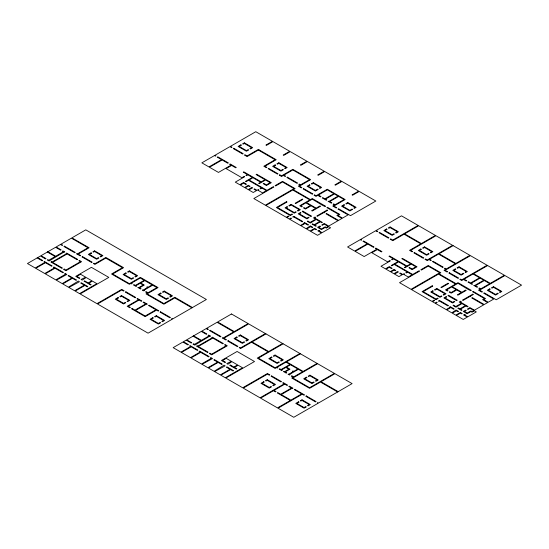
<?xml version="1.0" encoding="UTF-8"?>
<svg xmlns="http://www.w3.org/2000/svg" width="549" height="549" viewBox="0 0 549 549"><rect width="100%" height="100%" fill="white"/><g stroke="black" fill="none" stroke-linecap="round" stroke-linejoin="round"><path stroke-width="0.82" d="M258.888 149.74L247.077 156.561L244.47 155.058L245.012 154.743L247.077 155.937L258.346 149.431L276.202 159.732L264.927 166.244L266.869 167.363L266.327 167.678L263.836 166.244L275.111 159.738L258.346 150.055M144.325 290.586L143.783 290.901L142.315 290.05L143.282 289.982L147.509 287.546L146.761 287.113L147.31 286.798L148.052 287.23L152.135 284.869L144.771 280.621L140.688 282.975L144.277 285.048L139.501 287.806L141.045 288.692L140.496 289.007L137.813 287.456L138.959 287.491L143.186 285.048L140.146 283.291L135.919 285.734L136.543 286.091L136.001 286.406L133.489 284.958L134.031 284.643L135.37 285.418L144.229 280.306L140.27 278.02L131.417 283.133L132.22 283.6L131.678 283.915L130.875 283.449L129.399 284.3L111.543 273.992L122.42 267.713L105.792 258.112L94.922 264.392L93.46 263.547L94.003 263.232L94.922 263.767L105.861 257.447L123.58 267.672L112.634 273.992L129.399 283.668L140.345 277.355L158.057 287.58L147.118 293.9L163.883 303.576L174.822 297.263L192.431 307.509L191.889 307.824L174.754 297.929L163.883 304.208L146.027 293.9L147.503 293.049L145.595 291.951L146.144 291.636L148.045 292.734L156.897 287.621L152.684 285.185L143.824 290.297L144.325 290.586M290.346 400.461L277.478 407.886L260.59 398.135L273.45 390.71L275.481 391.883L276.03 391.567L273.999 390.394L284.801 384.156L286.997 385.425L287.539 385.11L283.25 382.632L282.701 382.948L284.258 383.84L260.048 397.819L243.228 388.109L267.432 374.13L269.284 375.2L269.834 374.885L267.432 373.498L242.679 387.793L225.824 378.062L254.516 361.517L237.106 351.47L221.453 360.508L224.98 362.539L225.522 362.223L222.544 360.508L226.243 358.367L231.362 361.324L226.792 363.589L227.917 364.234L231.904 361.64L237.587 364.913L233.881 367.055L230.278 364.968L229.736 365.284L236.29 369.072L236.839 368.756L234.43 367.37L238.129 365.229L242.548 367.782L225.282 377.746L220.863 375.2L230.58 369.587L232.989 370.98L233.531 370.664L226.977 366.876L226.428 367.192L230.038 369.271L220.321 374.885L214.638 371.604L225.159 365.833L224.033 365.181L214.096 371.289L208.448 368.029L218.166 362.422L221.679 364.447L222.221 364.131L214.364 359.595L213.822 359.911L217.624 362.107L207.906 367.713L202.018 364.316L212.552 358.552L210.926 357.612L210.384 357.927L211.187 358.394L201.469 364.001L190.997 357.955L200.708 352.341L208.565 356.877L209.114 356.562L199.658 351.106L199.115 351.422L200.165 352.026L190.448 357.639L181.451 352.444L191.169 346.831L197.304 350.372L197.846 350.063L190.201 345.644L189.659 345.959L190.627 346.522L180.909 352.129L173.161 347.654L182.879 342.048L187.84 344.916L188.389 344.6L183.421 341.732L186.18 340.14L191.189 343.036L191.731 342.72L186.722 339.824L201.291 331.418L206.294 334.307L206.836 333.991L201.833 331.102L206.149 328.611L207.81 329.572L208.352 329.256L206.692 328.295L217.095 322.29L233.716 331.891L223.319 337.896L222.228 337.889L225.852 339.982L226.394 339.673L223.862 338.211L248.656 323.896L265.421 333.572L240.627 347.888L239.714 347.359L239.165 347.675L240.627 348.519L251.504 342.24L268.125 351.84L257.255 358.12L275.111 368.427L276.579 367.576L277.382 368.036L277.931 367.72L277.128 367.26L285.981 362.148L289.934 364.433L281.081 369.546L279.743 368.77L279.201 369.086L281.706 370.534L282.255 370.218L281.623 369.854L285.851 367.418L288.898 369.175L284.67 371.611L283.524 371.577L286.207 373.128L286.75 372.819L285.212 371.927L289.982 369.175L286.4 367.103L290.483 364.742L297.846 368.997L293.763 371.357L293.015 370.925L292.473 371.241L293.221 371.666L288.994 374.109L288.019 374.178L289.495 375.029L290.037 374.713L289.536 374.425L298.388 369.312L302.609 371.748L293.756 376.861L291.848 375.763L291.306 376.072L293.207 377.17L291.739 378.021L309.588 388.328L320.465 382.056L337.594 391.945L338.143 391.629L321.007 381.74L334.931 373.704L352.101 383.614L318.53 403L317.885 402.63L317.343 402.945L317.981 403.316L293.77 417.288L278.027 408.202L302.238 394.223L303.954 395.211L304.496 394.903L294.827 389.316L294.278 389.632L301.689 393.908L290.888 400.146L281.246 394.58L292.047 388.342L293.008 388.267L289.357 386.16L288.808 386.469L291.505 388.026L280.704 394.264L277.842 392.61L277.3 392.926L290.888 400.777M404.599 233.867L421.364 243.543L435.426 235.425L418.667 225.749L392.782 240.688L390.181 239.186L390.723 238.87L392.782 240.057L418.118 225.433L401.497 215.832L376.161 230.463L377.719 231.362L377.177 231.678L375.612 230.779L360.748 239.357L361.716 239.92L361.173 240.236L360.206 239.673L347.572 246.968L354.647 251.058L367.281 243.763L362.985 241.279L363.534 240.97L374.047 247.036L373.505 247.352L367.83 244.079L355.196 251.373L364.165 256.548L376.799 249.26L375.317 248.402L375.859 248.086L381.946 251.6L381.404 251.916L377.348 249.569L371.838 252.753L387.573 261.839L389.811 260.542L390.36 260.857L380.992 266.265L385.46 268.845L389.406 266.567L392.123 268.324L391.581 268.633L389.248 267.288L386.009 269.161L390.353 271.666L393.942 269.367L395.76 270.424L395.218 270.732L394.134 270.108L390.895 271.981L393.921 273.731L397.579 271.467L398.409 271.947L394.47 274.047L398.931 276.621L402.177 274.754L399.679 273.313L400.221 272.997L402.719 274.438L404.002 273.697L404.544 274.013L403.81 274.438L408.264 277.012L412.134 274.774L407.681 272.201L406.363 272.963L405.814 272.647L407.132 271.892L394.209 264.426L391.766 265.84L391.217 265.524L398.094 261.55L393.626 258.97L392.171 259.807L391.629 259.499L393.084 258.654L388.973 256.287L389.522 255.971L406.905 266.011L410.721 263.808L401.806 258.661L402.348 258.346L417.014 266.814L412.114 269.641L408.923 267.802L409.465 267.487L412.114 269.017L415.922 266.814L411.263 264.124L404.942 267.775L404.4 267.459L406.363 266.327L398.643 261.866L394.752 264.11L412.676 274.459L419.031 270.794L419.58 271.103L399.542 282.673L411.036 289.316L439.722 272.75L428.227 266.114L421.392 270.06L420.85 269.744L428.227 265.483L440.813 272.75L438.98 273.814L456.157 283.73L457.99 282.666L471.296 290.352L470.754 290.668L468.009 289.344L457.99 283.298L452.163 286.66L461.86 292.26L465.648 290.078L466.197 290.394L457.935 295.156L457.392 294.847L461.318 292.576L456.747 289.941L451.168 293.159L449.233 292.047L449.782 291.732L451.168 292.535L456.205 289.625L451.621 286.976L446.577 289.886L447.963 290.689L447.421 290.997L445.493 289.886L455.608 284.046L438.431 274.129L411.585 289.632L431.96 301.394L434.108 300.152L434.657 300.468L432.502 301.71L434.952 303.123L436.64 302.149L437.189 302.465L435.501 303.439L446.159 309.595L450.207 307.255L449.7 306.96L450.242 306.644L454.201 308.929L453.652 309.245L450.756 307.57L446.708 309.904L451.772 312.834L456.013 309.979L458.477 311.4L457.935 311.715L456.37 310.809L452.321 313.15L455.814 315.167L460.288 312.45L462.217 313.561L461.675 313.87L460.405 313.143L456.356 315.476L463.232 319.449L467.274 317.109L463.486 314.92L464.749 314.474L465.298 314.79L464.818 315.064L467.823 316.794L476.299 311.901L474.432 310.823L472.016 312.216L470.884 311.558L467.11 313.74L463.274 311.42L465.662 310.158L466.211 310.473L464.461 311.482L467.199 313.06L470.884 310.933L472.016 311.585L473.883 310.508L470.013 308.277L468.023 309.423L467.48 309.108L469.862 307.557L474.432 310.192L483.69 304.846L471.749 297.956L472.298 297.64L484.232 304.537L487.67 302.554L482.592 299.617L484.424 298.56L472.565 291.711L473.108 291.402L485.515 298.56L483.676 299.617L488.212 302.238L493.798 299.013L483.69 293.173L484.232 292.857L496.214 299.775L521.55 285.144L504.922 275.55L479.586 290.174L482.42 291.807L481.878 292.123L478.502 290.174L480.272 289.151L478.831 288.321L479.373 288.005L480.814 288.843L489.77 283.668L484.348 280.539L475.393 285.713L477.561 286.962L477.012 287.271L473.78 285.405L474.851 285.398L483.806 280.223L480.128 278.103L471.172 283.277L472.511 284.046L471.968 284.361L467.988 282.062L468.537 281.747L470.63 282.961L479.586 277.787L473.005 273.992L464.049 279.16L466.719 280.704L466.176 281.019L463.507 279.475L461.736 280.498L459.822 279.393L460.364 279.077L461.736 279.866L487.073 265.242L470.452 255.642L445.109 270.273L447.579 271.693L447.03 272.009L444.024 270.273L445.795 269.25L444.491 268.495L445.033 268.18L446.337 268.935L455.293 263.767L438.534 254.084L429.572 259.258L431.315 260.26L430.773 260.576L429.03 259.574L427.259 260.597L425.008 259.293L425.55 258.977L427.259 259.965L452.596 245.334L435.975 235.741L410.638 250.365L412.58 251.49L412.031 251.799L409.547 250.365L420.815 243.859L404.057 234.183M251.572 341.567L252.121 341.89M47.9 251.73L55.689 256.225L63.368 251.792L62.401 251.229L62.943 250.914L64.837 252.012L63.91 252.101L49.101 261.001L47.296 259.958L47.838 259.643L48.806 260.199L55.14 256.541L47.351 252.039M193.605 335.851L201.394 340.346L209.08 335.913L208.105 335.35L208.654 335.041L210.548 336.132L209.622 336.228L194.813 345.122L193.001 344.079L193.55 343.763L194.511 344.319L200.852 340.661L193.063 336.166M37.167 257.92L27.45 263.534L35.198 268.001L44.915 262.395L43.947 261.839L44.49 261.523L52.134 265.936L51.592 266.251L45.457 262.71L35.74 268.317L44.744 273.512L54.454 267.905L53.404 267.294L53.953 266.986L63.403 272.441L62.861 272.75L55.003 268.221L45.286 273.827L55.765 279.88L65.482 274.267L64.672 273.8L65.214 273.484L66.841 274.425L56.307 280.189L62.195 283.593L71.912 277.979L68.11 275.79L68.659 275.474L76.51 280.011L75.968 280.319L72.454 278.295L62.744 283.908L68.385 287.168L78.329 281.054L79.454 281.706L68.934 287.477L74.609 290.757L84.326 285.151L80.724 283.064L81.266 282.756L87.826 286.537L87.277 286.853L84.869 285.466L75.158 291.073L79.571 293.626L96.837 283.655L92.417 281.102L88.718 283.243L91.127 284.636L90.585 284.945L84.024 281.163L84.567 280.848L88.176 282.927L91.875 280.793L86.2 277.513L82.206 280.114L81.087 279.462L85.651 277.197L80.531 274.246L76.833 276.38L79.818 278.103L79.269 278.418L75.741 276.38L91.402 267.342L108.812 277.396L80.12 293.935L96.974 303.666L121.727 289.378L124.122 290.764L123.58 291.073L121.727 290.002L97.516 303.981L148.065 333.168L172.276 319.189L171.631 318.818L172.18 318.509L172.818 318.873L206.39 299.493L85.781 229.853L71.926 237.854L89.096 247.764L78.157 254.084L80.682 255.546L80.14 255.861L76.517 253.768L77.608 253.768L88.012 247.764L71.384 238.17L60.98 244.168L62.641 245.129L62.099 245.444L60.438 244.483L56.122 246.975L61.131 249.864L60.582 250.179L55.579 247.29L41.01 255.704L46.027 258.593L45.478 258.908L40.468 256.012L37.709 257.605L42.678 260.473L42.136 260.789L37.167 257.92M214.494 155.552L201.86 162.84L208.943 166.93L221.576 159.635L217.28 157.158L217.823 156.842L228.336 162.916L227.794 163.231L222.119 159.951L209.485 167.246L218.461 172.427L231.095 165.132L229.606 164.275L230.155 163.959L236.235 167.472L235.693 167.788L231.637 165.448L226.126 168.625L241.869 177.711L244.106 176.421L244.648 176.737L235.281 182.138L239.755 184.718L243.694 182.446L244.236 182.762L246.412 184.196L245.87 184.512L243.536 183.167L240.297 185.034L244.641 187.545L248.23 185.246L250.056 186.296L249.507 186.612L248.429 185.987L245.183 187.861L248.217 189.604L251.867 187.346L252.698 187.827L248.759 189.92L253.226 192.5L256.465 190.627L253.967 189.185L254.516 188.87L257.007 190.311L258.291 189.57L258.84 189.885L258.099 190.311L262.552 192.884L266.423 190.654L261.969 188.081L260.651 188.842L260.109 188.527L261.427 187.765L248.498 180.298L246.055 181.712L245.513 181.396L252.389 177.43L247.915 174.843L246.46 175.687L245.918 175.371L247.373 174.534L243.269 172.16L243.811 171.844L261.2 181.884L265.009 179.688L256.095 174.541L256.637 174.225L271.302 182.687L266.402 185.521L263.211 183.675L263.76 183.366L266.402 184.889L270.218 182.687L265.551 179.997L259.231 183.647L258.689 183.332L260.651 182.199L252.931 177.739L249.04 179.99L266.965 190.338L273.327 186.667L273.869 186.983L253.83 198.553L265.332 205.189L294.017 188.63L282.515 181.987L275.68 185.933L275.138 185.617L282.515 181.362L295.101 188.63L293.269 189.686L310.446 199.603L312.278 198.546L325.584 206.225L325.042 206.541L322.297 205.216L312.278 199.17L306.452 202.54L316.155 208.14L319.943 205.95L320.486 206.266L312.23 211.036L311.681 210.72L315.613 208.455L311.036 205.813L305.457 209.039L303.528 207.92L304.071 207.611L305.457 208.407L310.494 205.498L305.91 202.856L300.873 205.758L302.259 206.561L301.71 206.877L299.781 205.758L309.904 199.918L292.727 190.002L265.874 205.504L286.249 217.267L288.403 216.032L288.946 216.34L286.798 217.582L289.248 218.996L290.936 218.022L291.478 218.337L289.79 219.312L300.454 225.467L304.503 223.127L303.988 222.832L304.53 222.523L308.49 224.809L307.948 225.117L305.045 223.443L300.996 225.783L306.067 228.707L310.302 225.852L312.765 227.272L312.223 227.588L310.659 226.682L306.61 229.022L310.103 231.04L314.584 228.322L316.505 229.434L315.963 229.75L314.694 229.015L310.645 231.355L317.521 235.322L321.57 232.982L317.775 230.793L319.044 230.347L319.587 230.662L319.113 230.937L322.112 232.673L330.587 227.78L328.721 226.696L326.312 228.089L325.173 227.437L321.398 229.612L317.562 227.3L319.957 226.03L320.499 226.346L318.749 227.355L321.488 228.933L325.173 226.806L326.312 227.464L328.178 226.387L324.308 224.15L322.311 225.303L321.769 224.987L324.15 223.436L328.721 226.071L337.978 220.725L326.044 213.836L326.586 213.52L338.52 220.41L341.958 218.427L336.88 215.496L338.712 214.433L326.854 207.591L327.403 207.275L339.804 214.433L337.971 215.496L342.501 218.111L348.093 214.885L337.978 209.045L338.527 208.737L350.502 215.647L375.839 201.023L359.218 191.423L352.616 195.231L352.074 194.922L358.669 191.107L341.91 181.431L335.418 185.178L334.869 184.869L341.361 181.115L324.74 171.521L318.248 175.268L317.699 174.953L324.198 171.206L307.433 161.53L300.941 165.276L300.392 164.961L306.891 161.214L290.263 151.613L283.771 155.36L283.229 155.044L289.721 151.298L272.956 141.621L266.464 145.368L265.922 145.06L272.414 141.306L255.786 131.712L230.45 146.336L232.014 147.242L231.465 147.551L229.907 146.652L215.036 155.237L216.011 155.792L215.462 156.108L214.494 155.552M64.459 246.178L63.917 246.494L74.705 252.718L75.247 252.403L64.459 246.178M233.826 148.285L233.284 148.601L242.658 154.015L243.2 153.699L233.826 148.285M240.867 144.867L238.136 146.439L246.439 151.229L248.649 149.952L248.107 149.644L246.439 150.604L239.227 146.439L241.409 145.176L240.867 144.867M244.374 142.836L242.679 143.817L243.228 144.133L244.374 143.467L251.586 147.633L249.919 148.594L250.461 148.909L252.677 147.633L244.374 142.836M51.462 261.736L50.92 262.045L61.824 268.344L62.373 268.029L52.56 262.367L67.122 253.954L77.059 259.691L77.601 259.375L66.655 253.055L66.113 253.37L66.58 253.645L52.018 262.051L51.462 261.736M82.501 256.596L81.952 256.905L91.642 262.504L92.191 262.189L82.501 256.596M91.072 252.876L88.341 254.455L96.645 259.245L98.854 257.968L98.312 257.653L96.645 258.613L89.432 254.455L91.621 253.192L91.072 252.876M94.586 250.852L92.891 251.826L93.433 252.142L94.586 251.476L101.798 255.642L100.124 256.603L100.673 256.918L102.883 255.642L94.586 250.852M64.185 269.079L63.643 269.394L65.914 270.705L81.568 261.667L79.413 260.425L78.871 260.741L80.477 261.667L65.914 270.074L64.185 269.079M268.681 168.413L268.138 168.728L277.485 174.122L278.027 173.807L268.681 168.413M275.104 164.906L272.613 166.347L280.91 171.137L283.366 169.723L282.824 169.408L280.91 170.506L273.704 166.347L275.646 165.222L275.104 164.906M278.851 162.744L276.916 163.863L277.465 164.178L278.851 163.369L286.063 167.534L284.636 168.358L285.178 168.673L287.154 167.534L278.851 162.744M279.846 174.857L279.297 175.165L281.555 176.469L283.325 175.447L285.061 176.455L285.61 176.14L283.867 175.131L292.823 169.964L309.581 179.64L300.626 184.807L299.322 184.059L298.78 184.368L300.083 185.123L298.313 186.145L301.326 187.882L301.868 187.573L299.404 186.145L310.672 179.64L292.823 169.332L281.555 175.838L279.846 174.857M287.422 177.183L286.88 177.499L296.968 183.325L297.51 183.009L287.422 177.183M125.824 272.935L123.093 274.514L131.396 279.304L133.606 278.027L133.064 277.712L131.396 278.679L124.184 274.514L126.366 273.251L125.824 272.935M129.331 270.911L127.636 271.892L128.185 272.208L129.331 271.542L136.543 275.701L134.876 276.669L135.418 276.984L137.634 275.701L129.331 270.911M309.533 184.841L307.09 186.248L315.387 191.045L318.187 189.426L317.645 189.11L315.387 190.414L308.181 186.248L310.082 185.15L309.533 184.841M313.328 182.645L311.352 183.791L311.894 184.107L313.328 183.277L320.541 187.442L319.463 188.06L320.005 188.376L321.625 187.442L313.328 182.645M303.679 188.616L303.137 188.931L312.299 194.222L312.841 193.907L303.679 188.616M125.934 291.807L125.392 292.123L135.178 297.771L135.727 297.462L125.934 291.807M118.008 297.606L115.276 299.184L123.573 303.974L125.79 302.698L125.247 302.382L123.573 303.343L116.367 299.184L118.55 297.922L118.008 297.606M121.514 295.582L119.819 296.556L120.361 296.872L121.514 296.206L128.727 300.372L127.059 301.332L127.601 301.648L129.818 300.372L121.514 295.582M286.482 201.682L276.373 207.522L290.297 215.558L292.452 214.316L291.903 214.007L290.297 214.934L277.465 207.522L287.024 201.998L286.482 201.682M287.024 206.726L285.055 207.865L294.278 213.19L296.22 212.072L295.671 211.756L294.278 212.559L286.146 207.865L287.573 207.042L287.024 206.726M291.121 204.365L288.843 205.683L289.385 205.999L291.121 204.99L299.253 209.684L297.489 210.706L298.032 211.022L300.344 209.684L291.121 204.365M302.238 199.15L295.19 203.219L295.733 203.535L302.787 199.465L302.238 199.15M314.659 194.957L314.11 195.266L316.025 196.37L317.796 195.355L320.465 196.892L321.014 196.576L318.345 195.039L327.3 189.865L333.874 193.667L324.919 198.834L322.826 197.626L322.284 197.942L326.257 200.234L326.799 199.918L325.468 199.15L334.423 193.982L338.102 196.103L329.139 201.27L328.069 201.284L331.308 203.151L331.85 202.835L329.688 201.586L338.644 196.418L344.058 199.548L335.103 204.715L333.662 203.885L333.119 204.194L334.561 205.031L332.79 206.053L336.166 208.002L336.709 207.687L333.881 206.053L345.149 199.548L327.3 189.24L316.025 195.746L314.659 194.957M137.538 298.505L136.996 298.821L138.547 299.72L127.203 306.267L129.777 307.756L130.319 307.44L128.288 306.267L139.089 300.035L141.285 301.298L141.834 300.982L137.538 298.505M132.131 308.49L131.588 308.806L145.176 316.649L156.527 310.096L158.242 311.091L158.785 310.775L149.115 305.189L148.573 305.505L155.985 309.78L145.176 316.018L135.534 310.453L146.336 304.215L147.304 304.146L143.646 302.032L143.104 302.348L145.794 303.899L134.992 310.137L132.131 308.49M160.706 293.077L157.975 294.655L166.272 299.445L168.488 298.169L167.946 297.853L166.272 298.814L159.066 294.655L161.248 293.392L160.706 293.077M164.213 291.052L162.518 292.027L163.06 292.343L164.213 291.677L171.425 295.842L169.758 296.803L170.3 297.119L172.516 295.842L164.213 291.052M293.839 216.347L292.747 216.979L293.839 216.972L302.176 221.789L302.719 221.473L293.839 216.347M300.392 212.559L298.189 213.836L306.857 218.838L309.06 217.569L308.517 217.253L306.857 218.207L299.28 213.836L300.941 212.875L300.392 212.559M302.856 211.139L302.211 211.516L310.878 216.519L311.523 216.141L302.856 211.139M307.886 221.082L307.337 221.398L310.26 223.079L316.224 219.483L319.744 221.515L314.193 224.719L312.614 223.814L312.072 224.129L315.75 226.25L316.293 225.934L314.735 225.035L320.287 221.83L321.796 222.702L322.338 222.386L314.577 217.905L315.551 217.342L315.002 217.027L313.486 217.905L315.682 219.168L310.123 222.379L307.886 221.082M327.067 210.068L316.821 215.983L317.363 216.299L323.835 212.559L324.226 212.786L324.775 212.47L324.377 212.243L327.609 210.377L327.067 210.068M344.01 204.743L341.567 206.156L349.864 210.946L352.554 209.395L352.012 209.08L349.864 210.315L342.658 206.156L344.552 205.058L344.01 204.743M347.805 202.554L345.822 203.7L346.371 204.008L347.805 203.185L355.018 207.344L353.824 208.03L354.373 208.346L356.102 207.344L347.805 202.554M160.603 311.825L160.054 312.134L169.819 317.775L170.362 317.459L160.603 311.825M152.807 317.699L150.076 319.271L158.373 324.068L160.589 322.785L160.047 322.476L158.373 323.436L151.167 319.271L153.349 318.008L152.807 317.699M156.314 315.668L154.619 316.649L155.168 316.965L156.314 316.299L163.527 320.465L161.859 321.426L162.401 321.741L164.618 320.465L156.314 315.668M231.486 313.98L217.637 321.975L234.265 331.575L248.114 323.581L231.486 313.98M210.171 330.299L209.622 330.615L220.41 336.846L220.959 336.53L210.171 330.299M379.537 232.412L378.988 232.728L388.363 238.136L388.912 237.82L379.537 232.412M386.578 228.988L383.847 230.566L392.144 235.356L394.36 234.08L393.811 233.764L392.144 234.725L384.938 230.566L387.12 229.304L386.578 228.988M390.085 226.963L388.39 227.945L388.932 228.254L390.085 227.595L397.298 231.753L395.63 232.714L396.172 233.03L398.382 231.753L390.085 226.963M197.173 345.856L196.624 346.172L207.536 352.472L208.078 352.156L198.271 346.488L212.834 338.081L222.764 343.818L223.313 343.502L212.367 337.182L211.818 337.498L212.291 337.765L197.722 346.179L197.173 345.856M228.206 340.716L227.663 341.032L237.353 346.625L237.895 346.309L228.206 340.716M236.784 337.004L234.052 338.575L242.356 343.365L244.566 342.089L244.024 341.773L242.356 342.741L235.144 338.575L237.326 337.312L236.784 337.004M240.29 334.972L238.595 335.954L239.144 336.269L240.29 335.604L247.503 339.762L245.835 340.73L246.377 341.046L248.594 339.762L240.29 334.972M209.896 353.206L209.347 353.515L211.619 354.826L227.272 345.788L225.124 344.546L224.582 344.861L226.188 345.788L211.619 354.201L209.896 353.206M265.97 333.888L252.053 341.931L268.674 351.525L282.598 343.489L265.97 333.888M414.392 252.533L413.85 252.849L423.197 258.243L423.739 257.934L414.392 252.533M420.815 249.033L418.324 250.468L426.621 255.264L429.078 253.844L428.529 253.528L426.621 254.633L419.409 250.468L421.358 249.349L420.815 249.033M424.562 246.865L422.627 247.983L423.169 248.299L424.562 247.496L431.775 251.662L430.347 252.485L430.89 252.801L432.859 251.662L424.562 246.865M283.14 343.804L258.346 358.12L275.111 367.796L299.905 353.481L283.14 343.804M453.145 245.65L439.076 253.775L455.835 263.451L469.903 255.326L453.145 245.65M433.134 261.31L432.585 261.626L442.672 267.445L443.221 267.137L433.134 261.31M271.535 357.063L268.804 358.641L277.101 363.431L279.317 362.155L278.768 361.839L277.101 362.8L269.895 358.641L272.078 357.378L271.535 357.063M275.042 355.038L273.347 356.013L273.889 356.328L275.042 355.663L282.255 359.828L280.587 360.789L281.129 361.105L283.346 359.828L275.042 355.038M300.447 353.796L286.523 361.832L303.151 371.433L317.075 363.397L300.447 353.796M455.245 268.962L452.801 270.376L461.098 275.166L463.898 273.546L463.356 273.237L461.098 274.534L453.886 270.376L455.787 269.278L455.245 268.962M459.039 266.773L457.056 267.919L457.605 268.228L459.039 267.404L466.252 271.563L465.168 272.187L465.717 272.503L467.336 271.563L459.039 266.773M449.391 272.743L448.849 273.059L458.01 278.343L458.552 278.027L449.391 272.743M271.645 375.935L271.103 376.25L280.889 381.898L281.431 381.582L271.645 375.935M263.712 381.733L260.988 383.305L269.284 388.095L271.494 386.819L270.952 386.503L269.284 387.47L262.072 383.305L264.261 382.042L263.712 381.733M267.226 379.702L265.531 380.683L266.073 380.999L267.226 380.333L274.438 384.492L272.771 385.46L273.313 385.775L275.523 384.492L267.226 379.702M432.187 285.809L422.085 291.643L436.009 299.685L438.157 298.443L437.615 298.128L436.009 299.054L423.169 291.643L432.736 286.125L432.187 285.809M432.736 290.853L430.766 291.993L439.989 297.311L441.924 296.192L441.382 295.877L439.989 296.686L431.857 291.993L433.278 291.169L432.736 290.853M436.832 288.486L434.547 289.803L435.096 290.119L436.832 289.117L444.964 293.811L443.194 294.834L443.743 295.149L446.056 293.811L436.832 288.486M447.95 283.277L440.902 287.347L441.444 287.662L448.492 283.593L447.95 283.277M317.617 363.706L292.823 378.021L309.588 387.704L334.382 373.389L317.617 363.706M487.615 265.558L473.554 273.677L490.312 283.353L504.38 275.234L487.615 265.558M306.411 377.204L303.686 378.776L311.983 383.566L314.193 382.289L313.651 381.974L311.983 382.941L304.77 378.776L306.96 377.513L306.411 377.204M309.924 375.173L308.229 376.154L308.771 376.47L309.924 375.804L317.137 379.963L315.469 380.931L316.011 381.246L318.221 379.963L309.924 375.173M439.55 300.468L438.459 301.099L439.55 301.099L447.881 305.91L448.43 305.601L439.55 300.468M446.104 296.686L443.901 297.956L452.568 302.966L454.771 301.689L454.229 301.374L452.568 302.334L444.985 297.956L446.646 297.002L446.104 296.686M448.567 295.266L447.915 295.637L456.583 300.639L457.235 300.269L448.567 295.266M453.591 305.203L453.049 305.519L455.965 307.207L461.935 303.611L465.456 305.642L459.897 308.847L458.326 307.941L457.784 308.25L461.462 310.377L462.004 310.061L460.446 309.162L465.998 305.958L467.501 306.822L468.05 306.514L460.288 302.032L461.256 301.47L460.714 301.154L459.197 302.032L461.386 303.295L455.835 306.5L453.591 305.203M472.778 294.189L462.526 300.104L463.075 300.42L469.546 296.686L470.479 296.597L470.088 296.371L473.32 294.504L472.778 294.189M489.722 288.87L487.279 290.277L495.575 295.074L498.266 293.516L497.723 293.2L495.575 294.442L488.363 290.277L490.264 289.186L489.722 288.87M493.517 286.681L491.533 287.82L492.076 288.136L493.517 287.305L500.722 291.471L499.535 292.157L500.077 292.473L501.813 291.471L493.517 286.681M306.308 395.946L305.766 396.261L315.531 401.895L316.073 401.58L306.308 395.946M298.512 401.82L295.787 403.398L304.084 408.188L306.301 406.912L305.752 406.596L304.084 407.564L296.872 403.398L299.061 402.136L298.512 401.82M302.025 399.796L300.33 400.777L300.873 401.086L302.025 400.427L309.238 404.586L307.57 405.553L308.113 405.862L310.322 404.586L302.025 399.796"/></g></svg>
